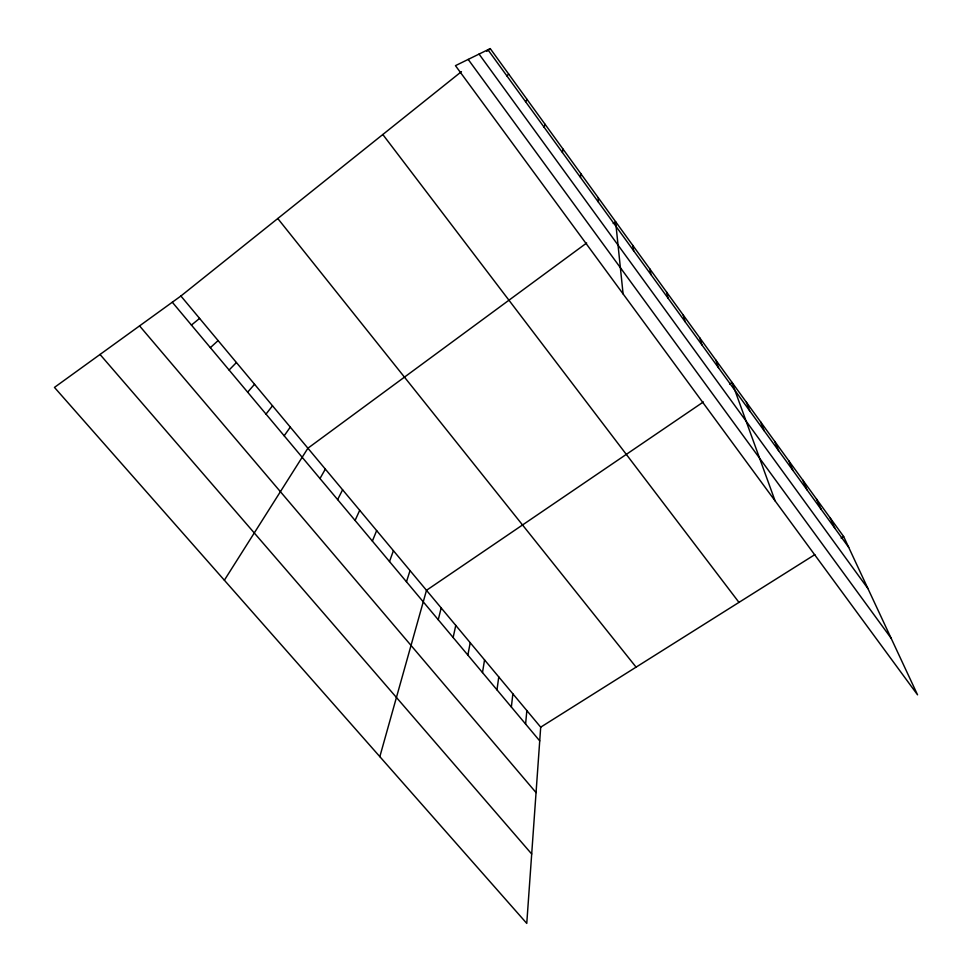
<?xml version="1.0" encoding="UTF-8"?>
<svg xmlns="http://www.w3.org/2000/svg" width="972" height="972" viewBox="0 0 972 972"><rect width="100%" height="100%" fill="white"/><g stroke="black" fill="none" stroke-linecap="round" stroke-linejoin="round"><path stroke-width="1.46" d="M580.491 177.402L580.746 173.563M180.901 296.01L540.699 727.178L526.763 923.4L54.456 387.403L180.901 296.01L461.445 71.624M525.597 724.031L526.848 710.568M511.357 707.021L512.864 693.814M496.984 689.865L498.77 676.925M482.489 672.563L484.554 659.891M467.872 655.104L470.217 642.723M562.387 152.434L563.031 149.105M453.134 637.498L455.771 625.397M438.25 619.747L441.191 607.925M379.833 756.653L426.489 590.308L703.364 401.958M406.466 581.791L410.038 570.588M389.505 561.537L393.417 550.687M544.077 127.186L545.134 124.38M372.373 541.1L376.65 530.578M355.084 520.457L359.713 510.288M337.624 499.596L342.606 489.791M319.982 478.54L325.341 469.099M224.362 580.223L307.905 448.214L586.663 243M525.56 101.647L527.031 99.399M284.176 435.796L290.3 427.109M266 414.096L272.512 405.798M247.641 392.178L254.555 384.28M229.088 370.028L236.415 362.544M210.353 347.66L218.093 340.589M506.849 75.84L508.733 74.139M191.423 325.061L199.588 318.415M486.778 51.37L490.24 48.6L843.635 536.508L917.544 694.834L455.455 65.659L490.24 48.6M613.198 223.475L615.616 221.689L623.088 293.909M729.656 384.074L732.05 382.446L775.085 500.872M540.699 727.178L814.852 554.623M841.132 538.087L843.635 536.508M100.031 354.464L531.696 853.999M139.555 325.887L536.058 792.605M172.299 302.219L539.727 740.895M277.773 218.518L636.089 667.144M382.81 134.513L738.975 602.385M468.188 59.413L891.069 638.13M479.05 54.08L867.96 588.607M487.92 49.73L848.714 547.37M830.124 517.845L834.948 528.379M816.492 499.025L821.048 509.219M802.726 480.022L807.039 489.888M788.851 460.862L792.885 470.375M774.842 441.519L778.608 450.68M760.712 422.006L764.199 430.803M746.447 402.323L749.655 410.743M715.927 360.187L718.527 367.805M699.633 337.697L701.906 344.878M683.182 314.977L685.114 321.72M666.549 292.025L668.141 298.307M649.746 268.819L650.985 274.639M632.772 245.381L633.647 250.727M598.266 197.753L598.4 202.115"/></g></svg>
